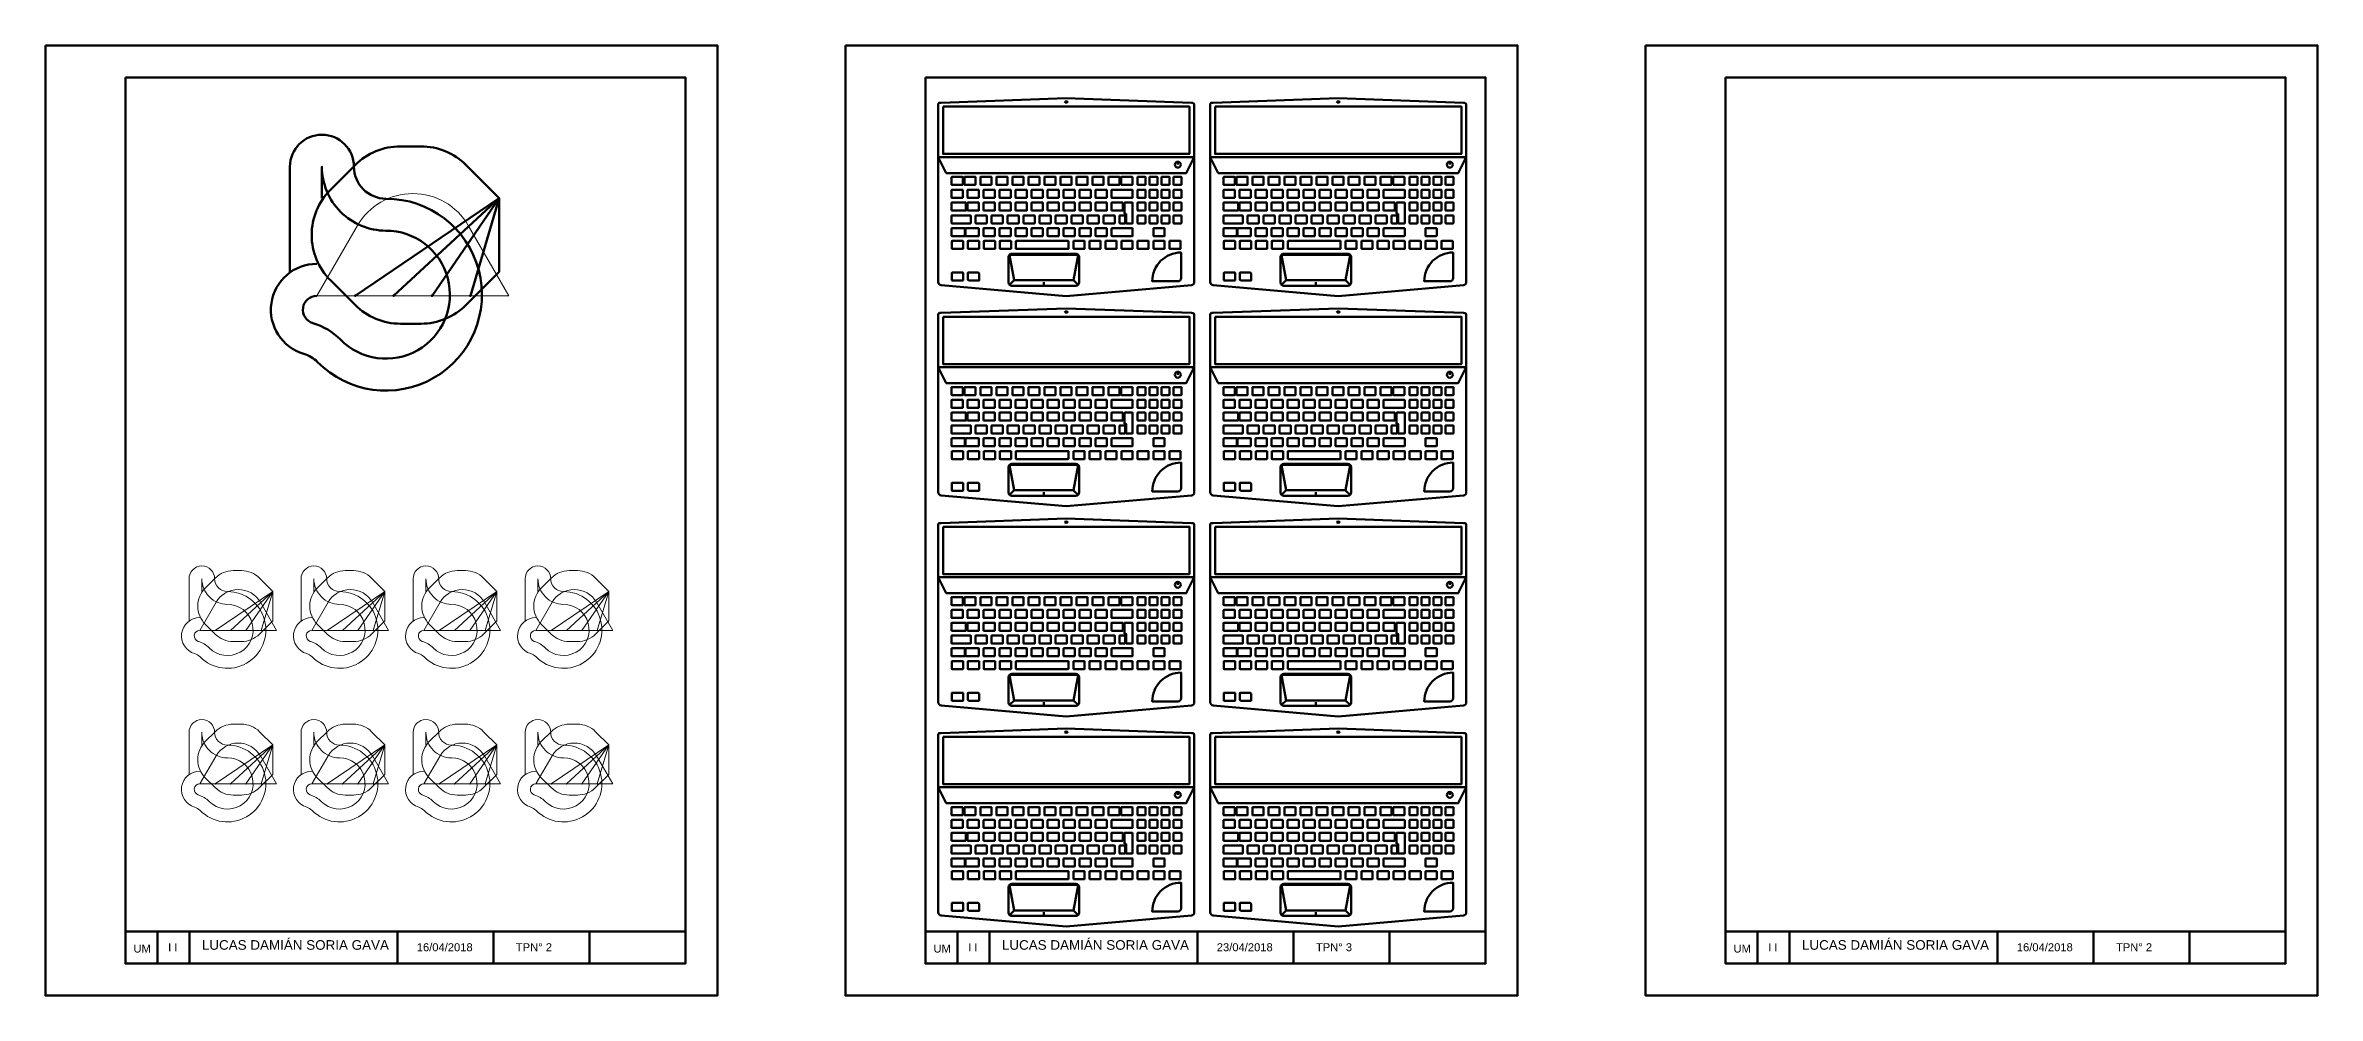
# Model space of a CAD drawing. Header units: millimetres. Extents: x 387 to 3597, y 224 to 1108.
# Drawn here: x 1137 to 1847, y 224 to 521 of the extents above; entities that cross this region are included whole.
import ezdxf

# ---------------------------------------------------------------- set-up
doc = ezdxf.new("R2010")
doc.units = ezdxf.units.MM
doc.layers.get('0').update_dxf_attribs({"lineweight": 100})
doc.layers.add('Continuas B', color=1, linetype='Continuous', lineweight=20)
doc.layers.add('Hoja', color=2, linetype='Continuous', lineweight=50)
doc.styles.get("Standard").update_dxf_attribs({"font": 'arial.ttf'})

# ---------------------------------------------------------------- blocks, each defined once
blk = doc.blocks.new('*U5')
at = {"layer": 'Continuas B', "ltscale": 0.4}
for points in [[(-12.5, -1.23), (-12.5, 12, -1), (-4.5, 12, 0.414214), (-0.5, 8, -1.502158), (-9.04, -12.43, 0.126962), (-10.75, -11.4, -0.865853), (-9.13, -0.14, -0.865853)], [(-8.5, 8.04), (-8.5, 12, 0.414214), (-0.5, 4, -1.502158), (-6.19, -9.62, 0.126962), (-9.62, -7.56, -0.865853), (-9.13, -4.14), (-4.06, 4.64, -0.57735), (9.8, 4.64), (14.87, -4.14), (-9.13, -4.14)]]:
    blk.add_lwpolyline(points, format="xyb", dxfattribs=at)
blk.add_lwpolyline([(1.31, 14.54, 0.198912), (-4.34, 12.2), (-7.43, 9.11, 0.414214), (-7.43, -2.21), (-4.34, -5.29, 0.198912), (1.31, -7.63), (3.87, -7.63, 0.198912), (9.53, -5.29), (13.68, -1.14), (13.68, 8.04), (9.53, 12.2, 0.198912), (3.87, 14.54)], format="xyb", close=True, dxfattribs=at)
for points in [[(0.47, -4.14), (13.68, 8.04), (-4.33, -4.15)], [(10.07, -4.14), (13.68, 8.04), (5.27, -4.14)]]:
    blk.add_lwpolyline(points, dxfattribs=at)
at = {"layer": 'Continuas B'}
for p in [(-4.33, -4.14), (0.47, -4.14), (5.27, -4.14), (10.07, -4.14)]:
    blk.add_point(p, dxfattribs=at)
blk = doc.blocks.new('*U6')
at = {"color": 0, "linetype": 'ByBlock', "lineweight": -2, "transparency": 16777216}
for p in [(0, 48), (35, 48), (70, 48), (105, 48), (0, 0), (35, 0), (70, 0), (105, 0)]:
    blk.add_blockref('*U5', p, dxfattribs=at)
blk = doc.blocks.new('*U16')
at = {"ltscale": 0.4}
for p, q in [((40, 12.56), (-40, 12.56)), ((-40, 12.56), (-40, -26.53)), ((40, -26.53), (40, 12.56)), ((-15.74, -16.06), (-15.74, -13.76)), ((-15.64, -13.66), (0.65, -13.66)), ((0.75, -13.76), (0.75, -16.06)), ((0.65, -16.16), (-15.64, -16.16)), ((-39.09, -27.52), (0, -30.94)), ((-7, -27.66), (-7, -26.51)), ((39.09, -27.52), (0, -30.94))]:
    blk.add_line(p, q, dxfattribs=at)
for points in [[(-40, 12.56), (40, 12.56), (40, 28.98, 0.4037), (39.52, 29.48), (39.09, 29.5), (0, 30.94), (-39.09, 29.5), (-39.6, 29.5, 0.417923), (-40, 29.09), (-40, 29.08), (-40, 12.56)], [(-35.73, 3.84), (-32.43, 3.84, 0.414214), (-32.33, 3.94), (-32.33, 6.24, 0.414214), (-32.43, 6.34), (-35.73, 6.34, 0.414214), (-35.83, 6.24), (-35.83, 3.94, 0.414214)], [(-35.73, -0.16), (-32.43, -0.16, 0.414214), (-32.33, -0.06), (-32.33, 2.24, 0.414214), (-32.43, 2.34), (-35.73, 2.34, 0.414214), (-35.83, 2.24), (-35.83, -0.06, 0.414214)], [(-31.73, 3.84), (-28.43, 3.84, 0.414214), (-28.33, 3.94), (-28.33, 6.24, 0.414214), (-28.43, 6.34), (-31.73, 6.34, 0.414214), (-31.83, 6.24), (-31.83, 3.94, 0.414214)], [(-30.73, -0.16), (-27.43, -0.16, 0.414214), (-27.33, -0.06), (-27.33, 2.24, 0.414214), (-27.43, 2.34), (-30.73, 2.34, 0.414214), (-30.83, 2.24), (-30.83, -0.06, 0.414214)], [(-26.73, 3.84), (-23.43, 3.84, 0.414214), (-23.33, 3.94), (-23.33, 6.24, 0.414214), (-23.43, 6.34), (-26.73, 6.34, 0.414214), (-26.83, 6.24), (-26.83, 3.94, 0.414214)], [(-25.73, -0.16), (-22.43, -0.16, 0.414214), (-22.33, -0.06), (-22.33, 2.24, 0.414214), (-22.43, 2.34), (-25.73, 2.34, 0.414214), (-25.83, 2.24), (-25.83, -0.06, 0.414214)], [(-21.73, 3.84), (-18.43, 3.84, 0.414214), (-18.33, 3.94), (-18.33, 6.24, 0.414214), (-18.43, 6.34), (-21.73, 6.34, 0.414214), (-21.83, 6.24), (-21.83, 3.94, 0.414214)], [(-20.73, -0.16), (-17.43, -0.16, 0.414214), (-17.33, -0.06), (-17.33, 2.24, 0.414214), (-17.43, 2.34), (-20.73, 2.34, 0.414214), (-20.83, 2.24), (-20.83, -0.06, 0.414214)], [(-16.73, 3.84), (-13.43, 3.84, 0.414214), (-13.33, 3.94), (-13.33, 6.24, 0.414214), (-13.43, 6.34), (-16.73, 6.34, 0.414214), (-16.83, 6.24), (-16.83, 3.94, 0.414214)], [(-15.73, -0.16), (-12.43, -0.16, 0.414214), (-12.33, -0.06), (-12.33, 2.24, 0.414214), (-12.43, 2.34), (-15.73, 2.34, 0.414214), (-15.83, 2.24), (-15.83, -0.06, 0.414214)], [(-11.73, 3.84), (-8.43, 3.84, 0.414214), (-8.33, 3.94), (-8.33, 6.24, 0.414214), (-8.43, 6.34), (-11.73, 6.34, 0.414214), (-11.83, 6.24), (-11.83, 3.94, 0.414214)], [(-10.73, -0.16), (-7.43, -0.16, 0.414214), (-7.33, -0.06), (-7.33, 2.24, 0.414214), (-7.43, 2.34), (-10.73, 2.34, 0.414214), (-10.83, 2.24), (-10.83, -0.06, 0.414214)], [(-1.73, 3.84), (1.57, 3.84, 0.414214), (1.67, 3.94), (1.67, 6.24, 0.414214), (1.57, 6.34), (-1.73, 6.34, 0.414214), (-1.83, 6.24), (-1.83, 3.94, 0.414214)], [(-0.73, -0.16), (2.57, -0.16, 0.414214), (2.67, -0.06), (2.67, 2.24, 0.414214), (2.57, 2.34), (-0.73, 2.34, 0.414214), (-0.83, 2.24), (-0.83, -0.06, 0.414214)], [(3.27, 3.84), (6.57, 3.84, 0.414214), (6.67, 3.94), (6.67, 6.24, 0.414214), (6.57, 6.34), (3.27, 6.34, 0.414214), (3.17, 6.24), (3.17, 3.94, 0.414214)], [(4.27, -0.16), (7.57, -0.16, 0.414214), (7.67, -0.06), (7.67, 2.24, 0.414214), (7.57, 2.34), (4.27, 2.34, 0.414214), (4.17, 2.24), (4.17, -0.06, 0.414214)], [(8.27, 3.84), (11.57, 3.84, 0.414214), (11.67, 3.94), (11.67, 6.24, 0.414214), (11.57, 6.34), (8.27, 6.34, 0.414214), (8.17, 6.24), (8.17, 3.94, 0.414214)], [(9.27, -0.16), (12.57, -0.16, 0.414214), (12.67, -0.06), (12.67, 2.24, 0.414214), (12.57, 2.34), (9.27, 2.34, 0.414214), (9.17, 2.24), (9.17, -0.06, 0.414214)], [(13.27, 3.84), (16.57, 3.84, 0.414214), (16.67, 3.94), (16.67, 6.24, 0.414214), (16.57, 6.34), (13.27, 6.34, 0.414214), (13.17, 6.24), (13.17, 3.94, 0.414214)], [(14.27, -0.16), (20.65, -0.16, 0.414214), (20.75, -0.06), (20.75, 2.24, 0.414214), (20.65, 2.34), (14.27, 2.34, 0.414214), (14.17, 2.24), (14.17, -0.06, 0.414214)], [(17.27, 3.84), (20.57, 3.84, 0.414214), (20.67, 3.94), (20.67, 6.24, 0.414214), (20.57, 6.34), (17.27, 6.34, 0.414214), (17.17, 6.24), (17.17, 3.94, 0.414214)], [(22.35, 3.84), (24.65, 3.84, 0.414214), (24.75, 3.94), (24.75, 6.24, 0.414214), (24.65, 6.34), (22.35, 6.34, 0.414214), (22.25, 6.24), (22.25, 3.94, 0.414214)], [(22.35, -0.16), (24.65, -0.16, 0.414214), (24.75, -0.06), (24.75, 2.24, 0.414214), (24.65, 2.34), (22.35, 2.34, 0.414214), (22.25, 2.24), (22.25, -0.06, 0.414214)], [(26.1, 3.84), (28.4, 3.84, 0.414214), (28.5, 3.94), (28.5, 6.24, 0.414214), (28.4, 6.34), (26.1, 6.34, 0.414214), (26, 6.24), (26, 3.94, 0.414214)], [(26.1, -0.16), (28.4, -0.16, 0.414214), (28.5, -0.06), (28.5, 2.24, 0.414214), (28.4, 2.34), (26.1, 2.34, 0.414214), (26, 2.24), (26, -0.06, 0.414214)], [(29.85, 3.84), (32.15, 3.84, 0.414214), (32.25, 3.94), (32.25, 6.24, 0.414214), (32.15, 6.34), (29.85, 6.34, 0.414214), (29.75, 6.24), (29.75, 3.94, 0.414214)], [(29.85, -0.16), (32.15, -0.16, 0.414214), (32.25, -0.06), (32.25, 2.24, 0.414214), (32.15, 2.34), (29.85, 2.34, 0.414214), (29.75, 2.24), (29.75, -0.06, 0.414214)], [(33.6, 3.84), (35.9, 3.84, 0.414214), (36, 3.94), (36, 6.24, 0.414214), (35.9, 6.34), (33.6, 6.34, 0.414214), (33.5, 6.24), (33.5, 3.94, 0.414214)], [(33.6, -0.16), (35.9, -0.16, 0.414214), (36, -0.06), (36, 2.24, 0.414214), (35.9, 2.34), (33.6, 2.34, 0.414214), (33.5, 2.24), (33.5, -0.06, 0.414214)], [(-35.73, -5.66), (-29.93, -5.66, -0.414214), (-29.83, -5.76), (-29.83, -8.06, -0.414214), (-29.93, -8.16), (-35.73, -8.16, -0.414214), (-35.83, -8.06), (-35.83, -5.76, -0.414214)], [(-28.23, -8.16), (-24.93, -8.16, 0.414214), (-24.83, -8.06), (-24.83, -5.76, 0.414214), (-24.93, -5.66), (-28.23, -5.66, 0.414214), (-28.33, -5.76), (-28.33, -8.06, 0.414214)], [(-23.23, -8.16), (-19.93, -8.16, 0.414214), (-19.83, -8.06), (-19.83, -5.76, 0.414214), (-19.93, -5.66), (-23.23, -5.66, 0.414214), (-23.33, -5.76), (-23.33, -8.06, 0.414214)], [(-18.23, -8.16), (-14.93, -8.16, 0.414214), (-14.83, -8.06), (-14.83, -5.76, 0.414214), (-14.93, -5.66), (-18.23, -5.66, 0.414214), (-18.33, -5.76), (-18.33, -8.06, 0.414214)], [(-13.23, -8.16), (-9.93, -8.16, 0.414214), (-9.83, -8.06), (-9.83, -5.76, 0.414214), (-9.93, -5.66), (-13.23, -5.66, 0.414214), (-13.33, -5.76), (-13.33, -8.06, 0.414214)], [(-8.23, -8.16), (-4.93, -8.16, 0.414214), (-4.83, -8.06), (-4.83, -5.76, 0.414214), (-4.93, -5.66), (-8.23, -5.66, 0.414214), (-8.33, -5.76), (-8.33, -8.06, 0.414214)], [(-3.23, -8.16), (0.07, -8.16, 0.414214), (0.17, -8.06), (0.17, -5.76, 0.414214), (0.07, -5.66), (-3.23, -5.66, 0.414214), (-3.33, -5.76), (-3.33, -8.06, 0.414214)], [(1.77, -8.16), (5.07, -8.16, 0.414214), (5.17, -8.06), (5.17, -5.76, 0.414214), (5.07, -5.66), (1.77, -5.66, 0.414214), (1.67, -5.76), (1.67, -8.06, 0.414214)], [(6.77, -8.16), (10.07, -8.16, 0.414214), (10.17, -8.06), (10.17, -5.76, 0.414214), (10.07, -5.66), (6.77, -5.66, 0.414214), (6.67, -5.76), (6.67, -8.06, 0.414214)], [(11.77, -8.16), (15.07, -8.16, 0.414214), (15.17, -8.06), (15.17, -5.76, 0.414214), (15.07, -5.66), (11.77, -5.66, 0.414214), (11.67, -5.76), (11.67, -8.06, 0.414214)], [(16.77, -8.16), (18.32, -8.16, 0.414214), (18.42, -8.06), (18.42, -5.76, 0.414214), (18.32, -5.66), (16.77, -5.66, 0.414214), (16.67, -5.76), (16.67, -8.06, 0.414214)], [(18.32, -1.66), (20.65, -1.66, -0.414214), (20.75, -1.76), (20.75, -8.06, -0.414214), (20.65, -8.16), (18.79, -8.16, -0.414214), (18.69, -8.06), (18.69, -5.26, 0.414214), (18.59, -5.16), (18.32, -5.16, -0.414214), (18.22, -5.06), (18.22, -1.76, -0.414214)], [(22.35, -4.16), (24.65, -4.16, 0.414214), (24.75, -4.06), (24.75, -1.76, 0.414214), (24.65, -1.66), (22.35, -1.66, 0.414214), (22.25, -1.76), (22.25, -4.06, 0.414214)], [(22.35, -8.16), (24.65, -8.16, 0.414214), (24.75, -8.06), (24.75, -5.76, 0.414214), (24.65, -5.66), (22.35, -5.66, 0.414214), (22.25, -5.76), (22.25, -8.06, 0.414214)], [(26.1, -4.16), (28.4, -4.16, 0.414214), (28.5, -4.06), (28.5, -1.76, 0.414214), (28.4, -1.66), (26.1, -1.66, 0.414214), (26, -1.76), (26, -4.06, 0.414214)], [(26.1, -8.16), (28.4, -8.16, 0.414214), (28.5, -8.06), (28.5, -5.76, 0.414214), (28.4, -5.66), (26.1, -5.66, 0.414214), (26, -5.76), (26, -8.06, 0.414214)], [(29.85, -4.16), (32.15, -4.16, 0.414214), (32.25, -4.06), (32.25, -1.76, 0.414214), (32.15, -1.66), (29.85, -1.66, 0.414214), (29.75, -1.76), (29.75, -4.06, 0.414214)], [(29.85, -8.16), (32.15, -8.16, 0.414214), (32.25, -8.06), (32.25, -5.76, 0.414214), (32.15, -5.66), (29.85, -5.66, 0.414214), (29.75, -5.76), (29.75, -8.06, 0.414214)], [(33.6, -4.16), (35.9, -4.16, 0.414214), (36, -4.06), (36, -1.76, 0.414214), (35.9, -1.66), (33.6, -1.66, 0.414214), (33.5, -1.76), (33.5, -4.06, 0.414214)], [(33.6, -8.16), (35.9, -8.16, 0.414214), (36, -8.06), (36, -5.76, 0.414214), (35.9, -5.66), (33.6, -5.66, 0.414214), (33.5, -5.76), (33.5, -8.06, 0.414214)], [(-35.73, -9.66), (-31.78, -9.66, -0.414214), (-31.68, -9.76), (-31.68, -12.06, -0.414214), (-31.78, -12.16), (-35.73, -12.16, -0.414214), (-35.83, -12.06), (-35.83, -9.76, -0.414214)], [(-35.64, -16.16), (-32.34, -16.16, 0.414214), (-32.24, -16.06), (-32.24, -13.76, 0.414214), (-32.34, -13.66), (-35.64, -13.66, 0.414214), (-35.74, -13.76), (-35.74, -16.06, 0.414214)], [(-27.43, -12.16), (-31.38, -12.16, -0.414214), (-31.48, -12.06), (-31.48, -9.76, -0.414214), (-31.38, -9.66), (-27.43, -9.66, -0.414214), (-27.33, -9.76), (-27.33, -12.06, -0.414214)], [(-30.64, -16.16), (-27.34, -16.16, 0.414214), (-27.24, -16.06), (-27.24, -13.76, 0.414214), (-27.34, -13.66), (-30.64, -13.66, 0.414214), (-30.74, -13.76), (-30.74, -16.06, 0.414214)], [(-25.73, -12.16), (-22.43, -12.16, 0.414214), (-22.33, -12.06), (-22.33, -9.76, 0.414214), (-22.43, -9.66), (-25.73, -9.66, 0.414214), (-25.83, -9.76), (-25.83, -12.06, 0.414214)], [(-25.64, -16.16), (-22.34, -16.16, 0.414214), (-22.24, -16.06), (-22.24, -13.76, 0.414214), (-22.34, -13.66), (-25.64, -13.66, 0.414214), (-25.74, -13.76), (-25.74, -16.06, 0.414214)], [(-20.73, -12.16), (-17.43, -12.16, 0.414214), (-17.33, -12.06), (-17.33, -9.76, 0.414214), (-17.43, -9.66), (-20.73, -9.66, 0.414214), (-20.83, -9.76), (-20.83, -12.06, 0.414214)], [(-20.64, -16.16), (-17.34, -16.16, 0.414214), (-17.24, -16.06), (-17.24, -13.76, 0.414214), (-17.34, -13.66), (-20.64, -13.66, 0.414214), (-20.74, -13.76), (-20.74, -16.06, 0.414214)], [(-15.73, -12.16), (-12.43, -12.16, 0.414214), (-12.33, -12.06), (-12.33, -9.76, 0.414214), (-12.43, -9.66), (-15.73, -9.66, 0.414214), (-15.83, -9.76), (-15.83, -12.06, 0.414214)], [(-10.73, -12.16), (-7.43, -12.16, 0.414214), (-7.33, -12.06), (-7.33, -9.76, 0.414214), (-7.43, -9.66), (-10.73, -9.66, 0.414214), (-10.83, -9.76), (-10.83, -12.06, 0.414214)], [(-5.73, -12.16), (-2.43, -12.16, 0.414214), (-2.33, -12.06), (-2.33, -9.76, 0.414214), (-2.43, -9.66), (-5.73, -9.66, 0.414214), (-5.83, -9.76), (-5.83, -12.06, 0.414214)], [(2.35, -16.16), (5.65, -16.16, 0.414214), (5.75, -16.06), (5.75, -13.76, 0.414214), (5.65, -13.66), (2.35, -13.66, 0.414214), (2.25, -13.76), (2.25, -16.06, 0.414214)], [(4.27, -12.16), (7.67, -12.16), (7.67, -9.76, 0.414214), (7.57, -9.66), (4.27, -9.66, 0.414214), (4.17, -9.76), (4.17, -12.06, 0.414214)], [(7.35, -16.16), (10.65, -16.16, 0.414214), (10.75, -16.06), (10.75, -13.76, 0.414214), (10.65, -13.66), (7.35, -13.66, 0.414214), (7.25, -13.76), (7.25, -16.06, 0.414214)], [(9.27, -12.16), (12.57, -12.16, 0.414214), (12.67, -12.06), (12.67, -9.76, 0.414214), (12.57, -9.66), (9.27, -9.66, 0.414214), (9.17, -9.76), (9.17, -12.06, 0.414214)], [(12.35, -16.16), (15.65, -16.16, 0.414214), (15.75, -16.06), (15.75, -13.76, 0.414214), (15.65, -13.66), (12.35, -13.66, 0.414214), (12.25, -13.76), (12.25, -16.06, 0.414214)], [(14.27, -9.66), (20.65, -9.66, -0.41426), (20.75, -9.76), (20.75, -12.06, -0.414214), (20.65, -12.16), (14.27, -12.16, -0.414214), (14.17, -12.06), (14.17, -9.76, -0.414167)], [(17.35, -16.16), (20.65, -16.16, 0.414214), (20.75, -16.06), (20.75, -13.76, 0.414214), (20.65, -13.66), (17.35, -13.66, 0.414214), (17.25, -13.76), (17.25, -16.06, 0.414214)], [(22.35, -16.16), (25.65, -16.16, 0.414214), (25.75, -16.06), (25.75, -13.76, 0.414214), (25.65, -13.66), (22.35, -13.66, 0.414214), (22.25, -13.76), (22.25, -16.06, 0.414214)], [(27.35, -12.16), (30.65, -12.16, 0.414214), (30.75, -12.06), (30.75, -9.76, 0.414214), (30.65, -9.66), (27.35, -9.66, 0.414214), (27.25, -9.76), (27.25, -12.06, 0.414214)], [(27.35, -16.16), (30.65, -16.16, 0.414214), (30.75, -16.06), (30.75, -13.76, 0.414214), (30.65, -13.66), (27.35, -13.66, 0.414214), (27.25, -13.76), (27.25, -16.06, 0.414214)], [(32.35, -16.16), (35.65, -16.16, 0.414214), (35.75, -16.06), (35.75, -13.76, 0.414214), (35.65, -13.66), (32.35, -13.66, 0.414214), (32.25, -13.76), (32.25, -16.06, 0.414214)], [(-17, -17.66, 0.414214), (-18, -18.66), (-18, -26.66, 0.414214), (-17, -27.66), (3, -27.66, 0.414214), (4, -26.66), (4, -18.66, 0.414214), (3, -17.66)], [(35.86, -17.27), (35.86, -17.27), (35.86, -25.27, -0.414214), (34.86, -26.27), (26.86, -26.27), (26.86, -26.27, -0.414214)], [(-35.64, -26.07), (-32.34, -26.07, 0.414214), (-32.24, -25.97), (-32.24, -23.67, 0.414214), (-32.34, -23.57), (-35.64, -23.57, 0.414214), (-35.74, -23.67), (-35.74, -25.97, 0.414214)]]:
    blk.add_lwpolyline(points, format="xyb", close=True, dxfattribs=at)
for points in [[(-38.5, 28.33), (38.5, 28.33), (38.5, 13.54), (-38.5, 13.54)], [(-40, 12.56), (-37.5, 7.56), (37.5, 7.56), (40, 12.56)], [(-35.83, -4.16), (-31.33, -4.16), (-31.33, -1.66), (-35.83, -1.66)], [(-30.83, -4.16), (-27.33, -4.16), (-27.33, -1.66), (-30.83, -1.66)], [(-25.83, -4.16), (-22.33, -4.16), (-22.33, -1.66), (-25.83, -1.66)], [(-20.83, -4.16), (-17.33, -4.16), (-17.33, -1.66), (-20.83, -1.66)], [(-15.83, -4.16), (-12.33, -4.16), (-12.33, -1.66), (-15.83, -1.66)], [(-10.83, -4.16), (-7.33, -4.16), (-7.33, -1.66), (-10.83, -1.66)], [(-5.83, -4.16), (-2.33, -4.16), (-2.33, -1.66), (-5.83, -1.66)], [(-0.83, -4.16), (2.67, -4.16), (2.67, -1.66), (-0.83, -1.66)], [(-0.83, -4.16), (2.67, -4.16), (2.67, -1.66), (-0.83, -1.66)], [(4.17, -4.16), (7.67, -4.16), (7.67, -1.66), (4.17, -1.66)], [(9.17, -4.16), (12.67, -4.16), (12.67, -1.66), (9.17, -1.66)], [(14.17, -4.16), (17.67, -4.16), (17.67, -1.66), (14.17, -1.66)], [(-30.49, -26.07), (-27.24, -26.07), (-27.24, -23.82), (-27.49, -23.57), (-30.74, -23.57), (-30.74, -25.82)]]:
    blk.add_lwpolyline(points, close=True, dxfattribs=at)
for points in [[(34.86, 10.19), (34.86, 11.12)], [(3.71, -27.36), (2.4, -26.05), (2.28, -25.94)]]:
    blk.add_lwpolyline(points, dxfattribs=at)
for points in [[(-6.73, 6.34, 0.414214), (-6.83, 6.24), (-6.83, 3.94, 0.414214), (-6.73, 3.84), (-3.43, 3.84, 0.414214), (-3.33, 3.94), (-3.33, 6.24, 0.414214), (-3.43, 6.34), (-6.73, 6.34)], [(-2.33, 2.24, 0.414214), (-2.43, 2.34), (-5.73, 2.34, 0.414214), (-5.83, 2.24), (-5.83, -0.06, 0.414214), (-5.73, -0.16), (-2.43, -0.16, 0.414214), (-2.33, -0.06), (-2.33, 2.24)], [(-0.73, -9.66, 0.414214), (-0.83, -9.76), (-0.83, -12.06, 0.414214), (-0.73, -12.16), (2.57, -12.16, 0.414214), (2.67, -12.06), (2.67, -9.76, 0.414214), (2.57, -9.66), (-0.73, -9.66)], [(-16.3, -25.94), (-17.69, -18.07, -0.466084), (-17.59, -17.95), (3.59, -17.95, -0.466944), (3.69, -18.07), (2.28, -25.94), (-16.3, -25.94), (-17.71, -27.36)]]:
    blk.add_lwpolyline(points, format="xyb", dxfattribs=at)
blk.add_circle((34.86, 10.19), 0.932, dxfattribs=at)
for centre, radius, start, end in [((-15.64, -13.76), 0.1, 90, 180), ((0.65, -13.76), 0.1, 0, 90), ((-15.64, -16.06), 0.1, 180, 270), ((0.65, -16.06), 0.1, 270, 0), ((-39, -26.53), 1, 180, 265), ((39, -26.53), 1, 275, 0)]:
    blk.add_arc(centre, radius, start, end, dxfattribs=at)
blk.add_ellipse((0, 29.78), major_axis=(-0.432, 0), ratio=0.422282, dxfattribs=at)
blk = doc.blocks.new('*U17')
at = {"color": 0, "linetype": 'ByBlock', "lineweight": -2, "transparency": 16777216}
for p in [(0, 197), (85, 197), (0, 131.33), (85, 131.33), (0, 65.67), (85, 65.67), (0, 0), (85, 0)]:
    blk.add_blockref('*U16', p, dxfattribs=at)

msp = doc.modelspace()

# ---------------------------------------------------------------- linework, layer by layer
at = {"color": 7, "ltscale": 0.4}
for p, q in [((1254.256, 489.199), (1247.863, 489.199)), ((1278.776, 472.963), (1233.768, 442.47)), ((1278.776, 472.963), (1245.765, 442.494)), ((1278.776, 472.963), (1257.765, 442.494)), ((1278.776, 472.963), (1269.765, 442.494))]:
    msp.add_line(p, q, dxfattribs=at)
for points in [[(1213.343, 449.766), (1213.343, 482.854, -1), (1233.343, 482.854, 0.4142136), (1243.343, 472.854, -1.502158), (1221.985, 421.786, 0.1269624), (1217.698, 424.354, -0.8658532), (1221.765, 452.494, -0.8658532)], [(1223.343, 472.963), (1223.343, 482.854, 0.4142136), (1243.343, 462.854, -1.502158), (1229.105, 428.808, 0.1269624), (1220.529, 433.945, -0.8658532), (1221.765, 442.494)], [(1247.863, 489.199, 0.1989124), (1233.721, 483.341), (1226.005, 475.625, 0.4142136), (1226.005, 447.34), (1233.721, 439.624, 0.1989124), (1247.863, 433.766), (1254.256, 433.766, 0.1989124), (1268.398, 439.624), (1278.776, 450.002), (1278.776, 472.963), (1268.398, 483.341, 0.1989124), (1254.256, 489.199)]]:
    msp.add_lwpolyline(points, format="xyb", dxfattribs=at)
at = {"color": 7}
for p in [(1233.765, 442.494), (1245.765, 442.494), (1257.765, 442.494), (1269.765, 442.494)]:
    msp.add_point(p, dxfattribs=at)
at = {"layer": 'Continuas B', "color": 7, "ltscale": 0.4}
for p, q in [((1234.445, 464.456), (1221.765, 442.494)), ((1281.765, 442.494), (1269.086, 464.456)), ((1221.765, 442.494), (1281.765, 442.494))]:
    msp.add_line(p, q, dxfattribs=at)
msp.add_arc((1251.765, 454.456), 20, 30, 150, dxfattribs=at)
at = {"layer": 'Hoja'}
for p, q in [((1161.95, 243.759), (1336.95, 243.759)), ((1171.95, 243.759), (1171.95, 233.759)), ((1276.95, 243.759), (1276.95, 233.759)), ((1306.95, 243.759), (1306.95, 233.759)), ((1411.95, 243.759), (1586.95, 243.759)), ((1421.95, 243.759), (1421.95, 233.759)), ((1526.95, 243.759), (1526.95, 233.759)), ((1556.95, 243.759), (1556.95, 233.759)), ((1661.95, 243.759), (1836.95, 243.759)), ((1671.95, 243.759), (1671.95, 233.759)), ((1776.95, 243.759), (1776.95, 233.759)), ((1806.95, 243.759), (1806.95, 233.759))]:
    msp.add_line(p, q, dxfattribs=at)
at = {"layer": 'Hoja', "ltscale": 0.4}
for p, q in [((1181.95, 243.759), (1181.95, 233.759)), ((1246.95, 243.759), (1246.95, 233.759)), ((1431.95, 243.759), (1431.95, 233.759)), ((1496.95, 243.759), (1496.95, 233.759)), ((1681.95, 243.759), (1681.95, 233.759)), ((1746.95, 243.759), (1746.95, 233.759))]:
    msp.add_line(p, q, dxfattribs=at)
at = {"layer": 'Hoja'}
for points in [[(1136.95, 520.759), (1346.95, 520.759), (1346.95, 223.759), (1136.95, 223.759)], [(1386.95, 520.759), (1596.95, 520.759), (1596.95, 223.759), (1386.95, 223.759)], [(1636.95, 520.759), (1846.95, 520.759), (1846.95, 223.759), (1636.95, 223.759)], [(1161.95, 510.759), (1336.95, 510.759), (1336.95, 233.759), (1161.95, 233.759)], [(1411.95, 510.759), (1586.95, 510.759), (1586.95, 233.759), (1411.95, 233.759)], [(1661.95, 510.759), (1836.95, 510.759), (1836.95, 233.759), (1661.95, 233.759)]]:
    msp.add_lwpolyline(points, close=True, dxfattribs=at)

# ---------------------------------------------------------------- block references
for name, p in [('*U17', (1455.937, 276.301)), ('*U6', (1194.33, 294.047))]:
    msp.add_blockref(name, p)

# ---------------------------------------------------------------- texts
at = {"layer": 'Hoja', "char_height": 3, "attachment_point": 1}
for insert in [(1185.839, 241.078), (1435.839, 241.078), (1685.839, 241.078)]:
    msp.add_mtext_dynamic_manual_height_columns('LUCAS DAMIÁN SORIA GAVA', width=105, gutter_width=12.5, heights=[0], dxfattribs=dict(at, insert=insert))
at = {"layer": 'Hoja', "ltscale": 0.4, "char_height": 2.5, "attachment_point": 1}
for s, width, insert in [('UM', 10, (1164.45, 239.694)), ('I I', 10, (1175.289, 240.102)), ('16/04/2018', 30, (1252.977, 240.118)), ('TPN° 2', 30, (1283.958, 240.118)), ('UM', 10, (1414.45, 239.694)), ('I I', 10, (1425.289, 240.102)), ('23/04/2018', 30, (1502.977, 240.118)), ('TPN° 3', 30, (1533.958, 240.118)), ('UM', 10, (1664.45, 239.694)), ('I I', 10, (1675.289, 240.102)), ('16/04/2018', 30, (1752.977, 240.118)), ('TPN° 2', 30, (1783.958, 240.118))]:
    msp.add_mtext_dynamic_manual_height_columns(s, width=width, gutter_width=12.5, heights=[0], dxfattribs=dict(at, insert=insert))

doc.saveas('drawing.dxf')
